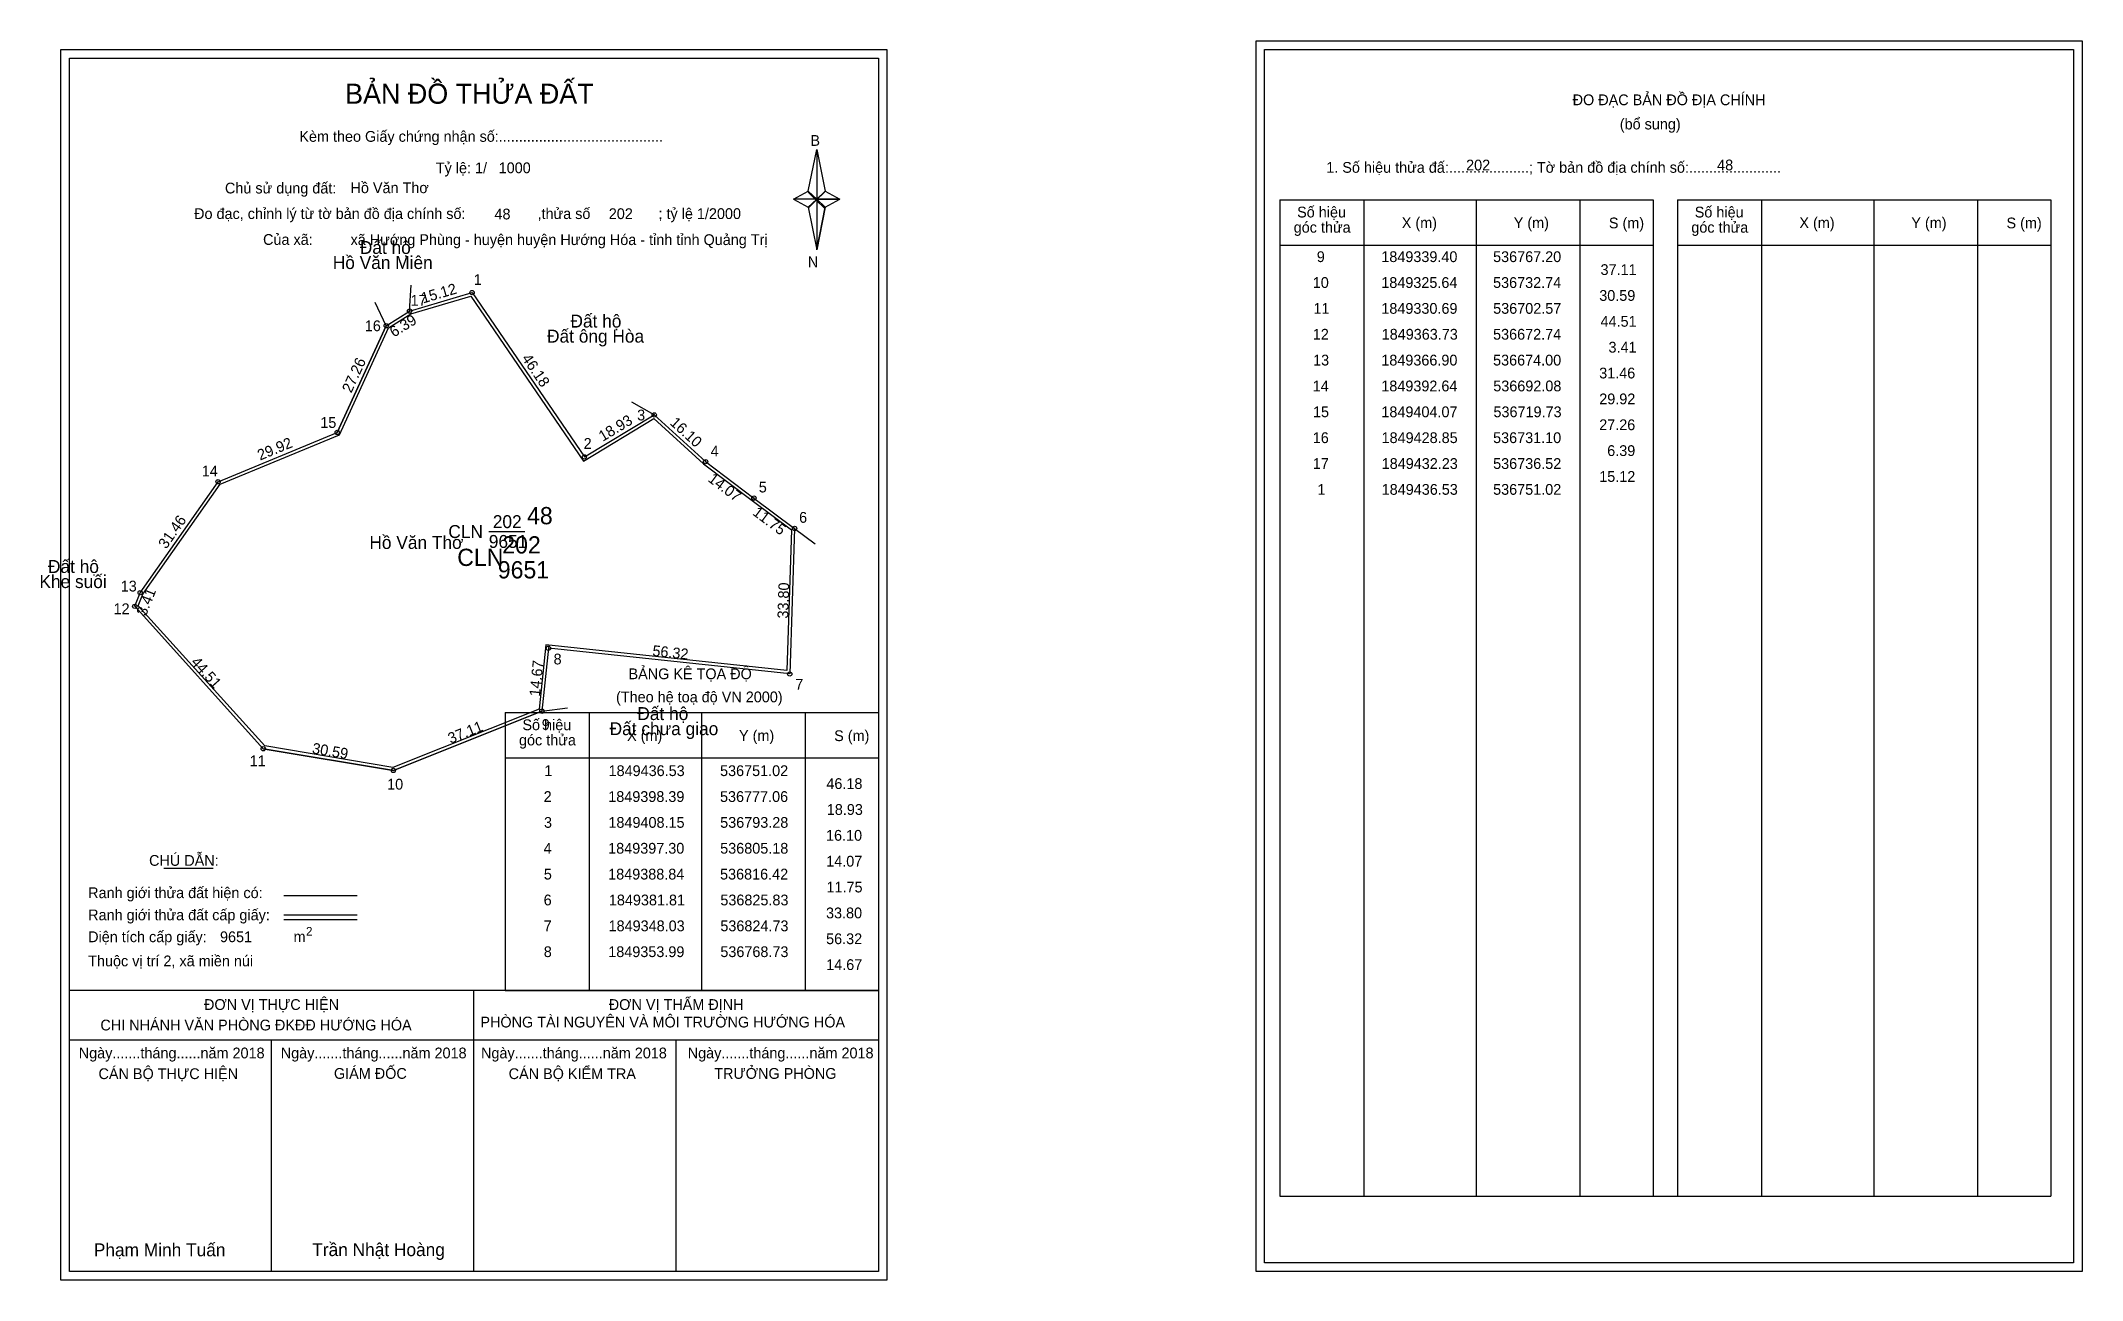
# Model space of a CAD drawing. Extents: x 536651 to 537125, y 1849207 to 1849495.
import ezdxf

# ---------------------------------------------------------------- set-up
doc = ezdxf.new("R2010")
doc.units = 0
for name, color, linetype in [('Level 1', 7, 'Continuous'), ('Level 10', 7, 'Continuous'), ('Level 11', 7, 'Continuous'), ('Level 13', 7, 'Continuous'), ('Level 2', 7, 'Continuous'), ('Level 27', 7, 'Continuous'), ('Level 3', 7, 'Continuous'), ('Level 36', 7, 'Continuous'), ('Level 4', 7, 'Continuous'), ('Level 49', 7, 'Continuous'), ('Level 5', 7, 'Continuous'), ('Level 53', 7, 'Continuous'), ('Level 55', 7, 'Continuous'), ('Level 6', 7, 'Continuous'), ('Level 63', 7, 'Continuous'), ('Level 7', 7, 'Continuous'), ('Level 9', 7, 'Continuous')]:
    doc.layers.add(name, color=color, linetype=linetype)

msp = doc.modelspace()

# ---------------------------------------------------------------- linework, layer by layer
at = {"layer": 'Level 1'}
for p, q in [((536657.58, 1849490.95), (536657.58, 1849490.95)), ((536934.9, 1849492.95), (536934.9, 1849492.95)), ((536829, 1849460.07), (536830.97, 1849469.71)), ((536830.97, 1849469.71), (536830.97, 1849458.18)), ((536830.97, 1849469.71), (536832.94, 1849460.07)), ((536825.56, 1849458.18), (536829, 1849460.07)), ((536829, 1849460.07), (536830.97, 1849458.18)), ((536832.94, 1849460.07), (536830.97, 1849458.18)), ((536830.82, 1849457.96), (536829, 1849459.85)), ((536830.97, 1849458.18), (536829, 1849456.34)), ((536830.82, 1849457.96), (536829, 1849456.12)), ((536829, 1849456.12), (536830.82, 1849457.96)), ((536829, 1849456.34), (536830.97, 1849446.48)), ((536832.79, 1849459.85), (536830.82, 1849457.96)), ((536830.82, 1849457.96), (536832.79, 1849459.85)), ((536832.79, 1849456.12), (536830.82, 1849457.96)), ((536830.97, 1849458.18), (536830.97, 1849446.48)), ((536830.97, 1849458.18), (536836.38, 1849458.18)), ((536830.97, 1849458.18), (536832.94, 1849456.34)), ((536832.94, 1849456.34), (536830.97, 1849446.48)), ((536832.94, 1849456.34), (536836.38, 1849458.18)), ((536938.44, 1849458.09), (537025.04, 1849458.09)), ((536958.03, 1849226.83), (536958.03, 1849458.09)), ((536984.1, 1849226.83), (536984.1, 1849458.09)), ((537008.07, 1849458.09), (537008.07, 1849226.83)), ((537025.04, 1849458.09), (537025.04, 1849226.83)), ((537030.69, 1849458.09), (537117.3, 1849458.09)), ((537050.28, 1849226.83), (537050.28, 1849458.09)), ((537076.36, 1849226.83), (537076.36, 1849458.09)), ((537100.33, 1849458.09), (537100.33, 1849226.83)), ((537117.3, 1849458.09), (537117.3, 1849226.83)), ((536938.44, 1849447.57), (537025.04, 1849447.57)), ((537030.69, 1849447.57), (537117.3, 1849447.57)), ((536758.68, 1849339.12), (536845.28, 1849339.12)), ((536778.27, 1849274.6), (536778.27, 1849339.12)), ((536804.34, 1849274.6), (536804.34, 1849339.12)), ((536828.31, 1849339.12), (536828.31, 1849274.6)), ((536758.68, 1849328.59), (536845.28, 1849328.59)), ((536679.5, 1849303.01), (536690.9, 1849303.01)), ((536707.36, 1849296.61), (536724.38, 1849296.61)), ((536707.36, 1849292.16), (536724.38, 1849292.16)), ((536707.36, 1849291.07), (536724.38, 1849291.07)), ((536764.41, 1849274.6), (536657.58, 1849274.6)), ((536845.28, 1849274.6), (536740.44, 1849274.6)), ((536751.43, 1849209.37), (536751.43, 1849274.6)), ((536758.68, 1849274.59), (536845.28, 1849274.59)), ((536845.28, 1849263.05), (536657.58, 1849263.05)), ((536704.5, 1849209.37), (536704.5, 1849263.05)), ((536798.35, 1849209.37), (536798.35, 1849263.05)), ((536938.44, 1849226.83), (537117.3, 1849226.83)), ((536845.28, 1849209.37), (536845.28, 1849209.37)), ((537122.6, 1849211.37), (537122.6, 1849211.37))]:
    msp.add_line(p, q, dxfattribs=at)
for points in [[(536829, 1849460.07), (536830.97, 1849469.71), (536830.97, 1849458.18)], [(536830.97, 1849458.18), (536832.94, 1849460.07), (536836.38, 1849458.18)], [(536825.56, 1849458.18), (536829, 1849456.34), (536830.97, 1849458.18)], [(536830.97, 1849458.18), (536830.97, 1849446.48), (536832.94, 1849456.34)]]:
    msp.add_lwpolyline(points, close=True, dxfattribs=at)
at = {"layer": 'Level 10'}
for p, q in [((536736.52, 1849432.23), (536751.02, 1849436.53)), ((536731.1, 1849428.85), (536719.73, 1849404.07)), ((536732.74, 1849325.64), (536767.2, 1849339.4)), ((536702.57, 1849330.69), (536732.74, 1849325.64))]:
    msp.add_line(p, q, dxfattribs=at)
for points in [[(536731.1, 1849428.85), (536736.52, 1849432.23), (536751.02, 1849436.53), (536777.06, 1849398.39), (536793.28, 1849408.15), (536805.18, 1849397.3), (536816.42, 1849388.84), (536825.83, 1849381.81), (536824.73, 1849348.03), (536768.73, 1849353.99), (536767.2, 1849339.4), (536732.74, 1849325.64), (536702.57, 1849330.69), (536672.74, 1849363.73), (536674, 1849366.9), (536692.08, 1849392.64), (536719.73, 1849404.07)], [(536731.65, 1849428.37), (536736.81, 1849431.59), (536750.73, 1849435.71), (536776.85, 1849397.45), (536793.19, 1849407.28), (536804.73, 1849396.76), (536816, 1849388.28), (536825.12, 1849381.47), (536824.05, 1849348.81), (536768.11, 1849354.76), (536766.55, 1849339.89), (536732.66, 1849326.36), (536702.93, 1849331.34), (536673.55, 1849363.88), (536674.62, 1849366.56), (536692.54, 1849392.07), (536720.25, 1849403.53)]]:
    msp.add_lwpolyline(points, close=True, dxfattribs=at)
at = {"layer": 'Level 11'}
for centre in [(536751.02, 1849436.53), (536736.52, 1849432.23), (536731.1, 1849428.85), (536731.1, 1849428.85), (536793.28, 1849408.15), (536719.73, 1849404.07), (536777.06, 1849398.39), (536805.18, 1849397.3), (536692.08, 1849392.64), (536816.42, 1849388.84), (536825.83, 1849381.81), (536674, 1849366.9), (536672.74, 1849363.73), (536768.73, 1849353.99), (536824.73, 1849348.03), (536767.2, 1849339.4), (536702.57, 1849330.69), (536732.74, 1849325.64)]:
    msp.add_circle(centre, 0.5, dxfattribs=at)
at = {"layer": 'Level 27'}
for p, q in [((536736.52, 1849432.23), (536736.85, 1849438.22)), ((536731.1, 1849428.85), (536728.49, 1849434.25)), ((536793.28, 1849408.15), (536788.08, 1849411.14)), ((536825.83, 1849381.81), (536830.63, 1849378.22)), ((536767.2, 1849339.4), (536773.15, 1849340.21))]:
    msp.add_line(p, q, dxfattribs=at)
at = {"layer": 'Level 3'}
for p, q in [((536938.44, 1849458.09), (536938.44, 1849226.83)), ((537030.69, 1849458.09), (537030.69, 1849226.83)), ((536758.68, 1849339.12), (536758.68, 1849274.6))]:
    msp.add_line(p, q, dxfattribs=at)
at = {"layer": 'Level 63'}
for points in [[(536932.91, 1849494.95), (537124.61, 1849494.95), (537124.61, 1849209.37), (536932.91, 1849209.37)], [(536655.58, 1849492.95), (536847.28, 1849492.95), (536847.28, 1849207.37), (536655.58, 1849207.37)], [(536657.58, 1849490.95), (536845.28, 1849490.95), (536845.28, 1849209.37), (536657.58, 1849209.37)], [(536934.91, 1849492.95), (537122.61, 1849492.95), (537122.61, 1849211.37), (536934.91, 1849211.37)]]:
    msp.add_lwpolyline(points, close=True, dxfattribs=at)
at = {"layer": 'Level 9'}
msp.add_line((536754.89, 1849381.08), (536763.22, 1849381.08), dxfattribs=at)

# ---------------------------------------------------------------- texts
at = {"layer": 'Level 1'}
for s, height, p in [('BẢN ĐỒ THỬA ĐẤT', 4.6657, (536721.55, 1849480.35)), ('ĐO ĐẠC BẢN ĐỒ ĐỊA CHÍNH', 2.5, (537006.38, 1849480.01)), ('Kèm theo Giấy chứng nhận số:.........................................', 2.5, (536710.93, 1849471.52)), ('(bổ sung)', 2.5, (537017.32, 1849474.39)), ('B', 2.5, (536829.51, 1849470.58)), ('1. Số hiệu thửa đấ:....................; Tờ bản đồ địa chính số:.......................', 2.5, (536949.21, 1849464.33)), ('Chủ sử dụng đất:', 2.5, (536693.67, 1849459.53)), ('Đo đạc, chỉnh lý từ tờ bản đồ địa chính số:                  ,thửa số                 ; tỷ lệ 1/2000', 2.5, (536686.51, 1849453.6)), ('Số hiệu', 2.5, (536942.45, 1849453.96)), ('Số hiệu', 2.5, (537034.71, 1849453.96)), ('góc thửa', 2.5, (536941.66, 1849450.43)), ('X (m)', 2.5, (536966.73, 1849451.49)), ('Y (m)', 2.5, (536992.71, 1849451.49)), ('S (m)', 2.5, (537014.79, 1849451.44)), ('góc thửa', 2.5, (537033.92, 1849450.43)), ('X (m)', 2.5, (537058.99, 1849451.49)), ('Y (m)', 2.5, (537084.97, 1849451.49)), ('S (m)', 2.5, (537107.05, 1849451.44)), ('Của xã:', 2.5, (536702.51, 1849447.6)), ('N', 2.5, (536828.91, 1849442.41)), ('BẢNG KÊ TỌA ĐỘ', 2.5, (536787.31, 1849346.82)), ('(Theo hệ toạ độ VN 2000)', 2.5, (536784.41, 1849341.46)), ('Số hiệu', 2.5, (536762.69, 1849334.99)), ('góc thửa', 2.5, (536761.9, 1849331.46)), ('X (m)', 2.5, (536786.97, 1849332.51)), ('Y (m)', 2.5, (536812.95, 1849332.51)), ('S (m)', 2.5, (536835.03, 1849332.46)), ('CHÚ DẪN:', 2.5, (536676.06, 1849303.52)), ('Ranh giới thửa đất hiện có:', 2.5, (536661.93, 1849296.02)), ('Ranh giới thửa đất cấp giấy:', 2.5, (536661.93, 1849290.88)), ('Diện tích cấp giấy:', 2.5, (536661.93, 1849285.8)), ('m', 2.5, (536709.58, 1849285.82)), ('2', 2, (536712.48, 1849287.33)), ('Thuộc vị trí 2, xã miền núi', 2.5, (536661.93, 1849280.2)), ('ĐƠN VỊ THỰC HIỆN', 2.5, (536688.81, 1849270.08)), ('ĐƠN VỊ THẨM ĐỊNH', 2.5, (536782.72, 1849270.08)), ('CHI NHÁNH VĂN PHÒNG ĐKĐĐ HƯỚNG HÓA', 2.5, (536664.77, 1849265.32)), ('PHÒNG TÀI NGUYÊN VÀ MÔI TRƯỜNG HƯỚNG HÓA', 2.5, (536752.94, 1849266.01)), ('Ngày.......tháng......năm 2018', 2.5, (536659.75, 1849258.84)), ('Ngày.......tháng......năm 2018', 2.5, (536706.62, 1849258.84)), ('Ngày.......tháng......năm 2018', 2.5, (536753.09, 1849258.84)), ('Ngày.......tháng......năm 2018', 2.5, (536801.05, 1849258.84)), ('CÁN BỘ THỰC HIỆN', 2.5, (536664.33, 1849254.03)), ('GIÁM ĐỐC', 2.5, (536718.96, 1849254.09)), ('CÁN BỘ KIỂM TRA', 2.5, (536759.5, 1849254.03)), ('TRƯỞNG PHÒNG', 2.5, (536807.19, 1849254.09)), ('Phạm Minh Tuấn', 3, (536663.24, 1849212.91)), ('Trần Nhật Hoàng', 3, (536713.93, 1849212.96))]:
    msp.add_text(s, height=height, dxfattribs=at).set_placement(p)
at = {"layer": 'Level 11'}
msp.add_text('Tỷ lệ: 1/', height=2.5, dxfattribs=at).set_placement((536742.59, 1849464.21))
at = {"layer": 'Level 13'}
for s, p in [('202', (536755.82, 1849381.88)), ('CLN', (536745.5, 1849379.58)), ('9651', (536754.89, 1849377.28))]:
    msp.add_text(s, height=3, dxfattribs=at).set_placement(p)
at = {"layer": 'Level 2'}
msp.add_text('Hồ Văn Thơ', height=3, dxfattribs=at).set_placement((536727.19, 1849377.05))
msp.add_text('Hồ Văn Thơ', height=3, dxfattribs=at).set_placement((536727.19, 1849377.05))
at = {"layer": 'Level 3'}
msp.add_text('CLN', height=4, dxfattribs=at).set_placement((536747.57, 1849373.1))
msp.add_text('CLN', height=4, dxfattribs=at).set_placement((536747.57, 1849373.1))
at = {"layer": 'Level 36'}
for s, p in [('Đất hộ', (536724.97, 1849445.5)), ('Hồ Văn Miên', (536718.69, 1849442)), ('Đất hộ', (536773.84, 1849428.42)), ('Đất ông Hòa', (536768.41, 1849424.92)), ('Đất hộ', (536652.61, 1849371.47)), ('Khe suối', (536650.62, 1849367.97)), ('Đất chưa giao', (536782.93, 1849333.84)), ('Đất hộ', (536789.36, 1849337.34))]:
    msp.add_text(s, height=3, dxfattribs=at).set_placement(p)
at = {"layer": 'Level 4'}
msp.add_text('202', height=4, dxfattribs=at).set_placement((536758.02, 1849375.99))
msp.add_text('202', height=4, dxfattribs=at).set_placement((536758.02, 1849375.99))
at = {"layer": 'Level 49'}
for s, rotation, p in [('15.12', 16.5178, (536739.63, 1849433.99)), ('6.39', 31.9483, (536732.88, 1849426.07)), ('27.26', 65.3526, (536722.98, 1849413.08)), ('46.18', 304.3232, (536762.42, 1849421.26)), ('18.93', 31.0364, (536781.33, 1849401.89)), ('16.10', 317.6425, (536796.75, 1849406.07)), ('29.92', 22.4593, (536701.83, 1849397.54)), ('14.07', 323.0324, (536805.56, 1849392.88)), ('31.46', 54.9155, (536680.04, 1849376.89)), ('11.75', 323.2374, (536815.92, 1849385.1)), ('3.41', 68.3233, (536675.33, 1849361.3)), ('33.80', 88.1349, (536824.35, 1849360.86)), ('44.51', 312.0771, (536685.62, 1849350.66)), ('14.67', 84.0135, (536766.74, 1849342.73)), ('56.32', 353.925, (536792.76, 1849352.24)), ('37.11', 21.767, (536746.02, 1849331.81)), ('30.59', 350.4976, (536713.77, 1849329.63))]:
    msp.add_text(s, height=2.5, rotation=rotation, dxfattribs=at).set_placement(p)
at = {"layer": 'Level 5'}
msp.add_text('9651', height=4, dxfattribs=at).set_placement((536756.98, 1849370.21))
msp.add_text('9651', height=4, dxfattribs=at).set_placement((536756.98, 1849370.21))
at = {"layer": 'Level 53'}
for s, p in [('9', (536947.01, 1849443.61)), ('1849339.40', (536961.98, 1849443.61)), ('536767.20', (536987.92, 1849443.61)), ('37.11', (537012.85, 1849440.61)), ('10', (536946.08, 1849437.61)), ('1849325.64', (536961.98, 1849437.61)), ('536732.74', (536987.92, 1849437.61)), ('30.59', (537012.55, 1849434.61)), ('11', (536946.24, 1849431.61)), ('1849330.69', (536961.99, 1849431.61)), ('536702.57', (536987.94, 1849431.61)), ('12', (536946.09, 1849425.61)), ('1849363.73', (536962.07, 1849425.61)), ('536672.74', (536987.92, 1849425.61)), ('44.51', (537012.85, 1849428.61)), ('3.41', (537014.7, 1849422.61)), ('13', (536946.16, 1849419.61)), ('1849366.90', (536961.98, 1849419.61)), ('536674.00', (536987.92, 1849419.61)), ('31.46', (537012.54, 1849416.61)), ('14', (536946.07, 1849413.61)), ('1849392.64', (536961.98, 1849413.61)), ('536692.08', (536987.96, 1849413.61)), ('29.92', (537012.55, 1849410.61)), ('15', (536946.13, 1849407.61)), ('1849404.07', (536962, 1849407.61)), ('536719.73', (536988.01, 1849407.61)), ('16', (536946.08, 1849401.61)), ('1849428.85', (536962.04, 1849401.61)), ('536731.10', (536987.92, 1849401.61)), ('27.26', (537012.54, 1849404.61)), ('6.39', (537014.4, 1849398.61)), ('17', (536946.09, 1849395.61)), ('1849432.23', (536962.07, 1849395.61)), ('536736.52', (536987.93, 1849395.61)), ('15.12', (537012.55, 1849392.61)), ('1', (536947.16, 1849389.61)), ('1849436.53', (536962.07, 1849389.61)), ('536751.02', (536987.93, 1849389.61)), ('1', (536767.77, 1849324.34)), ('1849436.53', (536782.68, 1849324.34)), ('536751.02', (536808.55, 1849324.34)), ('46.18', (536833.22, 1849321.34)), ('2', (536767.62, 1849318.34)), ('1849398.39', (536782.61, 1849318.34)), ('536777.06', (536808.54, 1849318.34)), ('3', (536767.7, 1849312.34)), ('1849408.15', (536782.65, 1849312.34)), ('536793.28', (536808.58, 1849312.34)), ('18.93', (536833.32, 1849315.34)), ('4', (536767.61, 1849306.34)), ('1849397.30', (536782.59, 1849306.34)), ('536805.18', (536808.58, 1849306.34)), ('16.10', (536833.14, 1849309.34)), ('14.07', (536833.18, 1849303.34)), ('5', (536767.67, 1849300.34)), ('1849388.84', (536782.59, 1849300.34)), ('536816.42', (536808.55, 1849300.34)), ('11.75', (536833.25, 1849297.34)), ('6', (536767.62, 1849294.34)), ('1849381.81', (536782.75, 1849294.34)), ('536825.83', (536808.62, 1849294.34)), ('7', (536767.63, 1849288.34)), ('1849348.03', (536782.68, 1849288.34)), ('536824.73', (536808.62, 1849288.34)), ('33.80', (536833.14, 1849291.34)), ('8', (536767.65, 1849282.34)), ('1849353.99', (536782.61, 1849282.34)), ('536768.73', (536808.62, 1849282.34)), ('56.32', (536833.16, 1849285.34)), ('14.67', (536833.18, 1849279.34))]:
    msp.add_text(s, height=2.5, dxfattribs=at).set_placement(p)
at = {"layer": 'Level 55'}
for s, height, p in [('1', 0.4, (536750.91, 1849436.53)), ('0', 0.11, (536750.98, 1849436.42)), ('17', 0.4, (536736.24, 1849432.23)), ('157', 0.11, (536736.4, 1849432.12)), ('0', 0.11, (536736.48, 1849432.12)), ('16', 0.4, (536730.82, 1849428.85)), ('157', 0.11, (536730.98, 1849428.74)), ('0', 0.11, (536731.06, 1849428.74)), ('0', 0.11, (536731.06, 1849428.74)), ('3', 0.4, (536793.16, 1849408.15)), ('0', 0.11, (536793.24, 1849408.04)), ('0', 0.11, (536793.24, 1849408.04)), ('15', 0.4, (536719.45, 1849404.07)), ('0', 0.11, (536719.69, 1849403.96)), ('0', 0.11, (536719.69, 1849403.96)), ('2', 0.4, (536776.92, 1849398.39)), ('0', 0.11, (536777.02, 1849398.28)), ('4', 0.4, (536805.04, 1849397.3)), ('0', 0.11, (536805.14, 1849397.19)), ('14', 0.4, (536691.79, 1849392.64)), ('0', 0.11, (536692.04, 1849392.53)), ('0', 0.11, (536692.04, 1849392.53)), ('5', 0.4, (536816.29, 1849388.84)), ('0', 0.11, (536816.38, 1849388.73)), ('6', 0.4, (536825.69, 1849381.81)), ('0', 0.11, (536825.79, 1849381.7)), ('0', 0.11, (536825.79, 1849381.7)), ('0', 0.11, (536825.79, 1849381.7)), ('13', 0.4, (536673.73, 1849366.9)), ('0', 0.11, (536673.96, 1849366.79)), ('0', 0.11, (536673.96, 1849366.79)), ('12', 0.4, (536672.46, 1849363.73)), ('0', 0.11, (536672.7, 1849363.62)), ('0', 0.11, (536672.7, 1849363.62)), ('8', 0.4, (536768.6, 1849353.99)), ('0', 0.11, (536768.69, 1849353.88)), ('0', 0.11, (536768.69, 1849353.88)), ('7', 0.4, (536824.6, 1849348.03)), ('0', 0.11, (536824.69, 1849347.92)), ('0', 0.11, (536824.69, 1849347.92)), ('9', 0.4, (536767.06, 1849339.4)), ('0', 0.11, (536767.16, 1849339.29)), ('0', 0.11, (536767.16, 1849339.29)), ('0', 0.11, (536767.16, 1849339.29)), ('0', 0.11, (536767.16, 1849339.29)), ('11', 0.4, (536702.31, 1849330.69)), ('0', 0.11, (536702.53, 1849330.58)), ('0', 0.11, (536702.53, 1849330.58)), ('10', 0.4, (536732.46, 1849325.64)), ('0', 0.11, (536732.7, 1849325.53)), ('0', 0.11, (536732.7, 1849325.53))]:
    msp.add_text(s, height=height, dxfattribs=at).set_placement(p)
at = {"layer": 'Level 6'}
for s, p in [('1000', (536757.18, 1849464.23)), ('202', (536981.66, 1849464.87)), ('48', (537039.91, 1849464.89)), ('Hồ Văn Thơ', (536722.8, 1849459.6)), ('48', (536756.21, 1849453.51)), ('202', (536782.73, 1849453.59)), ('xã Hướng Phùng - huyện huyện Hướng Hóa - tỉnh tỉnh Quảng Trị', (536722.82, 1849447.56)), ('9651', (536692.52, 1849285.8))]:
    msp.add_text(s, height=2.5, dxfattribs=at).set_placement(p)
at = {"layer": 'Level 7'}
msp.add_text('48', height=4, dxfattribs=at).set_placement((536763.77, 1849382.77))
at = {"layer": 'Level 9'}
for s, p in [('1', (536751.4, 1849438.29)), ('17', (536736.74, 1849433.49)), ('16', (536726.12, 1849427.57)), ('3', (536789.31, 1849406.87)), ('15', (536715.79, 1849405.13)), ('2', (536776.9, 1849400.27)), ('4', (536806.36, 1849398.51)), ('14', (536688.3, 1849393.89)), ('5', (536817.54, 1849390.15)), ('6', (536826.89, 1849383.12)), ('13', (536669.49, 1849367.17)), ('12', (536667.82, 1849361.91)), ('8', (536769.92, 1849350.25)), ('7', (536825.99, 1849344.37)), ('9', (536767.17, 1849335.06)), ('11', (536699.41, 1849326.63)), ('10', (536731.3, 1849321.21))]:
    msp.add_text(s, height=2.5, dxfattribs=at).set_placement(p)

doc.saveas('drawing.dxf')
